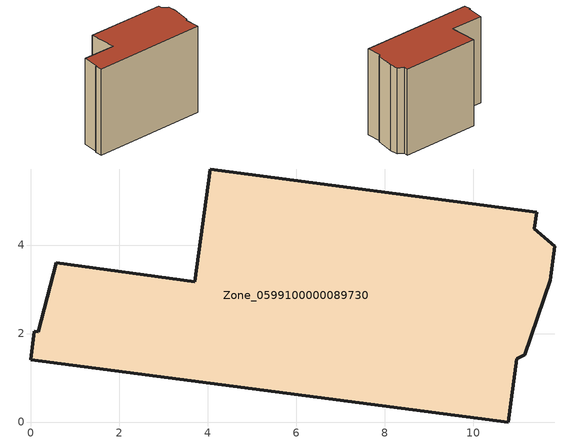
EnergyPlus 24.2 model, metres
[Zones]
Zone_0599100000089730
 floor ground (C_G): 11.17,1.52 10.99,1.43 10.79,0 0,1.41 0.08,2.05 0.17,2.04 0.58,3.6 3.71,3.17 4.06,5.72 11.44,4.74 11.38,4.37 11.85,3.97 11.74,3.2 z2.62
 wall outside (C_F): 11.38,4.37 11.44,4.74 4.06,5.72 3.71,3.17 0.58,3.6 0.17,2.04 0.08,2.05 0,1.41 10.79,0 10.99,1.43 11.17,1.52 11.74,3.2 11.85,3.97 11.38,4.37 z2.62:10.66
 roof outside (C_R): 11.74,3.2 11.85,3.97 11.38,4.37 11.44,4.74 4.06,5.72 3.71,3.17 0.58,3.6 0.17,2.04 0.08,2.05 0,1.41 10.79,0 10.99,1.43 11.17,1.52 z10.66
[BUILDING]
Pand.0599100000089730: North Axis=0; Terrain=City; Loads Convergence Tolerance Value=0.04; Temperature Convergence Tolerance Value=0.4; Solar Distribution=FullExterior; Maximum Number of Warmup Days=25; Minimum Number of Warmup Days=1
[Site:Location]
Rotterdam.The.Hague.AP_ZH_NLD Design_Conditions: Latitude=51.96; Longitude=4.45; Time Zone=1; Elevation=-4.5
[SITE:GROUNDTEMPERATURE:BUILDINGSURFACE]
18, 18, 18, 18, 18, 18, 18, 18, 18, 18, 18, 18
[MATERIAL] Thermal Absorptance=0.9; Solar Absorptance=0.7; Visible Absorptance=0.7
Name | Roughness | Thickness | Conductivity | Density | Specific Heat
G.TI.1946 | MediumSmooth | 0.15 | 1 | 540 | 1210
F.TI.1946 | Rough | 0.3 | 0.857143 | 1920 | 840
R.TI.1946 | MediumRough | 0.2 | 0.1 | 1500 | 1000
[CONSTRUCTION]
C_G: G.TI.1946
C_F: F.TI.1946
C_R: R.TI.1946
[ZONE]
Zone_0599100000089730: Type=1; Multiplier=1; Ceiling Height=Autocalculate; Volume=Autocalculate; Floor Area=autocalculate; Part of Total Floor Area=Yes
[ZONEINFILTRATION:DESIGNFLOWRATE]
Infil_Zone_0599100000089730: Zone or ZoneList or Space or SpaceList=Zone_0599100000089730; Schedule=AlwaysOn; Design Flow Rate Calculation Method=Flow/Area; Flow Rate per Floor Area=0.003; Constant Term Coefficient=1; Temperature Term Coefficient=0; Velocity Term Coefficient=0; Velocity Squared Term Coefficient=0
[HVACTEMPLATE:ZONE:IDEALLOADSAIRSYSTEM]
Zone_0599100000089730: Maximum Heating Supply Air Temperature=50; Minimum Cooling Supply Air Temperature=13; Maximum Heating Supply Air Humidity Ratio=0.0156; Minimum Cooling Supply Air Humidity Ratio=0.0077; Heating Limit=NoLimit; Cooling Limit=NoLimit; Dehumidification Control Type=ConstantSensibleHeatRatio; Cooling Sensible Heat Ratio=0.7; Dehumidification Setpoint=60; Humidification Control Type=None; Humidification Setpoint=30; Outdoor Air Method=None; Outdoor Air Flow Rate per Person=0.00944; Outdoor Air Flow Rate per Zone Floor Area=0; Outdoor Air Flow Rate per Zone=0; Demand Controlled Ventilation Type=None; Outdoor Air Economizer Type=NoEconomizer; Heat Recovery Type=None; Sensible Heat Recovery Effectiveness=0.7; Latent Heat Recovery Effectiveness=0.65
[ZONECONTROL:THERMOSTAT]
ThermostatControl_Zone_0599100000089730: Zone or ZoneList=Zone_0599100000089730; Control Type Schedule=DualSetpointControlType; Control 1=Thermostat_Zone_0599100000089730; Temperature Difference Between Cutout And Setpoint=0
[THERMOSTATSETPOINT:DUALSETPOINT]
Thermostat_Zone_0599100000089730: Heating Setpoint Temperature Schedule=HeatingSetpoint_Zone_0599100000089730; Cooling Setpoint Temperature Schedule=CoolingSetpoint_Zone_0599100000089730
[SCHEDULE:COMPACT]
HeatingSetpoint_Zone_0599100000089730: Through: 12/31, For: AllDays, Until: 24:00, 21
CoolingSetpoint_Zone_0599100000089730: Through: 12/31, For: AllDays, Until: 24:00, 24
DualSetpointControlType: Through: 12/31, For: AllDays, Until: 24:00, 4
AlwaysOn: Through: 12/31, For: AllDays, Until: 24:00, 1
